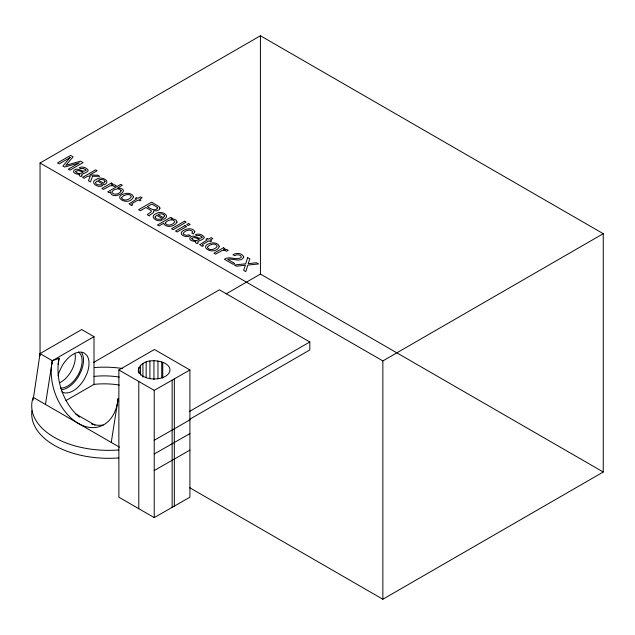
<?xml version="1.0" encoding="UTF-8"?>
<svg xmlns="http://www.w3.org/2000/svg" width="635" height="635" viewBox="0 0 635 635"><rect width="100%" height="100%" fill="white"/><g stroke="black" fill="none" stroke-linecap="round" stroke-linejoin="round"><path stroke-width="0.95" d="M65.945 400.566L94.004 384.365L94.004 336.653L81.709 329.549L40.045 353.608L33.155 399.994M45.458 404.439L52.34 360.712L94.004 336.653M58.174 364.22L59.095 358.37L52.34 360.712L40.045 353.608M111.252 442.428L118.134 398.693A46.625 31.671 70.9 0 1 78.351 423.434A46.625 31.671 70.9 0 1 52.34 360.712L52.34 363.617M138.359 369.721C141.438 359.108 156.631 359.156 165.021 363.323A15.677 9.049 0 0 1 165.727 376.118A15.677 9.049 0 0 1 143.566 376.531C141.049 375.023 138.541 372.864 138.359 369.721L138.359 371.697M118.872 369.975L154.226 390.382L189.913 369.975L154.416 349.48L118.872 369.975L118.872 497.197L154.226 517.612L189.913 497.197L189.913 369.975M40.045 355.83L40.045 162.997L260.429 35.758L603.25 233.68L603.25 472.003L382.865 599.242L189.547 487.632M93.686 362.394L219.432 289.798L309.824 341.979L309.824 349.933L189.206 419.568M226.123 293.886L260.429 274.082L603.25 472.003M189.206 411.623L309.824 341.979M40.045 162.997L382.865 360.918L603.25 233.68M154.226 440.293L189.913 419.878M154.226 454.001L189.913 433.586M154.226 470.543L189.913 450.128M75.414 413.782L95.067 425.132M119.443 447.159L33.155 397.343A76.994 44.45 0 0 0 118.785 449.977M61.936 391.898L61.976 391.93A22.4 12.93 -60 0 0 84.376 379L86.892 373.761A22.4 12.93 -60 0 0 86.892 355.473L84.376 353.139A22.4 12.93 -60 0 0 61.976 366.07L59.46 371.308A22.4 12.93 -60 0 0 58.071 375.761M382.865 360.918L382.865 599.242M260.429 35.758L260.429 274.082M174.331 378.992L174.331 506.214M172.141 380.23L172.141 507.46M162.743 362.379L162.743 378.158M161.734 361.934L161.734 377.714M157.972 361.037L157.972 378.785M154.226 390.382L154.226 517.612M153.94 360.728L153.94 379.468M149.908 361.037L149.908 378.785M146.153 361.934L146.153 377.714M142.923 363.363L142.923 377.174M140.446 365.228L140.446 375.087M138.89 367.395L138.89 373.316M138.787 381.5L138.787 508.722M118.134 398.693L118.134 400.637M118.785 457.93A76.994 44.45 0 0 1 31.909 410.686M78.549 352.076A20.447 11.811 -60 0 1 78.827 373.523A20.447 11.811 -60 0 1 60.412 387.985M94.004 384.365A56.571 32.663 0 0 1 119.261 385.024M75.065 354.005A20.447 11.811 -60 0 1 59.912 382.651M94.004 376.412A56.571 32.663 0 0 1 119.261 377.071M81.383 352.29A22.4 12.93 -60 0 1 81.383 370.578L78.867 375.825A22.4 12.93 -60 0 1 61.603 389.747M103.14 425.013A46.625 31.671 70.9 0 1 91.488 423.966M79.502 417.187A46.625 31.671 70.9 0 1 59.095 358.37M94.536 367.562A71.382 41.212 0 0 1 122.714 368.546M194.85 231.799L193.373 234.053L191.818 233.156L192.627 231.942L192.405 231.307C189.73 228.87 185.19 230.505 183.301 233.14A2.77 1.603 0 0 0 183.682 234.41L186.404 235.355L188.873 234.855L190.429 235.752L188.325 236.426A4.612 2.659 0 0 1 185.38 236.474C173.006 232.894 191.984 224.258 194.85 231.799M129.207 203.803L131.516 205.629L132.778 204.899L131.667 204.176L131.993 203.597L138.2 200.017L139.716 200.89L141.018 200.144L139.502 199.263L142.153 197.731L140.541 196.802L137.89 198.334L136.604 197.588L135.295 198.342L136.581 199.088L129.207 203.803M199.906 244.626L202.216 246.444L203.478 245.721L202.367 244.999L202.7 244.419L208.899 240.84L210.415 241.713L211.717 240.959L210.201 240.086L212.852 238.554L211.241 237.617L208.59 239.149L207.304 238.411L205.994 239.165L207.28 239.903L199.906 244.626M95.48 182.602C95.766 184.983 99.258 185.245 101.116 184.634L102.687 185.539C97.838 188.809 88.686 181.872 96.901 179.11C101.036 175.712 112.062 181.221 104.084 184.888L97.115 180.872L95.48 182.602M155.067 217.011C155.361 219.392 158.845 219.654 160.711 219.035L162.282 219.948C157.424 223.218 148.273 216.273 156.496 213.511C160.623 210.114 171.648 215.63 163.671 219.297L156.71 215.273L155.067 217.011M85.876 170.021L85.828 170.545C82.328 173.093 77.764 166.608 74.025 170.228C71.763 173.22 77.597 174.609 79.732 174.276L79.129 174.942L79.74 175.974L81.002 176.514L82.185 175.832C78.748 174.228 87.908 172.99 88.138 170.505L88.051 170.029C86.177 167.346 82.09 166.076 79.145 167.767L80.637 168.632L83.344 168.323L85.876 170.021M202.033 237.085L201.986 237.609C198.485 240.157 193.921 233.672 190.182 237.284C187.912 240.276 193.754 241.673 195.89 241.34L195.286 242.006L195.898 243.03L197.16 243.578L198.342 242.895C194.897 241.292 204.065 240.046 204.295 237.561L204.208 237.093C202.335 234.41 198.247 233.132 195.302 234.831L196.794 235.696L199.501 235.387L202.033 237.085M121.658 197.58L121.595 198.056C123.611 201.644 129.794 199.842 131.318 196.683L130.818 195.636L129.381 194.794A3.072 1.77 0 0 0 126.889 194.564L123.523 195.739L121.658 197.58M207.518 247.15L207.454 247.626C209.463 251.214 215.654 249.412 217.178 246.253L216.67 245.205L215.233 244.364A3.072 1.77 0 0 0 212.741 244.134L209.375 245.3L207.518 247.15M159.98 208.097L159.361 209.51L157.25 210.725L153.487 210.915L153.456 212.606L149.939 215.003L149.416 215.963L147.249 214.709L151.344 211.645L151.313 210.876L149.963 209.82L145.947 207.502L140.351 210.733L138.589 209.709L151.622 202.184L158.909 206.518L159.98 208.097M121.229 190.714C120.007 193.897 114.213 195.747 111.935 192.588L111.903 192.008C113.49 189.039 119.309 187.333 121.229 190.714M110.419 192.04C112.157 201.692 133.326 188.944 117.634 187.968L122.357 185.237L120.809 184.34L107.728 191.897L109.204 192.746L110.419 192.04M133.453 196.866C129.064 207.518 109.236 196.009 126.889 193.302A5.548 3.199 0 0 1 130.508 193.858L132.374 194.921L133.453 196.866M219.305 246.436C214.916 257.088 195.096 245.578 212.741 242.872A5.548 3.199 0 0 1 216.36 243.427L218.234 244.491L219.305 246.436M75.763 171.236L75.668 171.728C77.295 174.069 81.145 173.895 83.233 172.164L78.327 170.458L75.763 171.236M191.921 238.292L191.826 238.784C193.453 241.133 197.302 240.959 199.39 239.228L194.477 237.522L191.921 238.292M105.037 181.475L103.711 183.213L98.433 180.165C100.433 179.133 104.092 178.975 105.037 181.475M164.632 215.884L163.298 217.615L158.02 214.566C160.02 213.535 163.687 213.376 164.632 215.884M157.496 207.994C155.345 212.019 149.852 208.375 147.415 206.653L151.868 204.081L156.932 207.081L157.496 207.994M243.769 257.072C240.744 263.144 232.68 257.778 227.711 259.421L234.648 263.43L233.14 264.295L224.417 259.263C229.576 255.468 236.172 260.89 241.141 257.524L241.117 256.064L239.451 255L236.768 254.794L234.553 255.643L232.926 254.706C236.172 252.587 242.483 252.92 243.769 257.072M177.006 222.083C174.966 226.441 167.195 228.203 163.965 224.187L163.933 223.115L159.075 225.917L157.48 224.988L170.728 217.345L172.283 218.242L171.021 218.964C173.244 218.765 176.816 219.337 177.006 222.083M247.658 257.627L245.674 263.819L234.331 264.985L236.458 266.216L245.427 265.208L243.586 270.327L245.777 271.597L247.872 265.089L258.596 263.946L256.492 262.731L248.206 263.708L249.865 258.905L247.658 257.627M92.559 176.268L90.456 181.92L88.416 180.745L90.241 176.26L87.678 176.197L84.106 178.26L82.574 177.371L95.607 169.847L97.139 170.728L89.575 175.101L97.711 175.133L99.751 176.316L92.559 176.268M165.679 222.409L165.449 223.552C167.791 226.56 173.045 224.846 174.744 221.988L174.736 221.409C172.53 218.4 167.815 220.139 165.679 222.409M70.168 157.512L62.921 166.021L64.667 167.029L79.383 162.83L68.35 169.156L70.025 170.124L83.058 162.6L80.558 161.155L65.818 165.37L73.096 156.845L70.572 155.392L57.531 162.917L59.222 163.886L70.168 157.512M111.347 183.007L101.846 188.5L103.441 189.42L110.022 185.809L112.712 185.722L114.451 186.555L116.141 185.579L114.602 184.841L111.228 184.833L112.863 183.888L111.347 183.007M184.579 221.21L171.545 228.735L173.141 229.656L186.174 222.131L184.579 221.21M184.991 225.584L175.538 231.045L177.157 231.981L186.619 226.52L184.991 225.584M188.571 223.52L186.761 224.56L188.381 225.496L190.19 224.457L188.571 223.52M223.464 247.745L213.963 253.23L215.559 254.151L222.139 250.539L224.83 250.452L226.576 251.285L228.259 250.317L226.727 249.571L223.345 249.563L224.988 248.618L223.464 247.745"/></g></svg>
